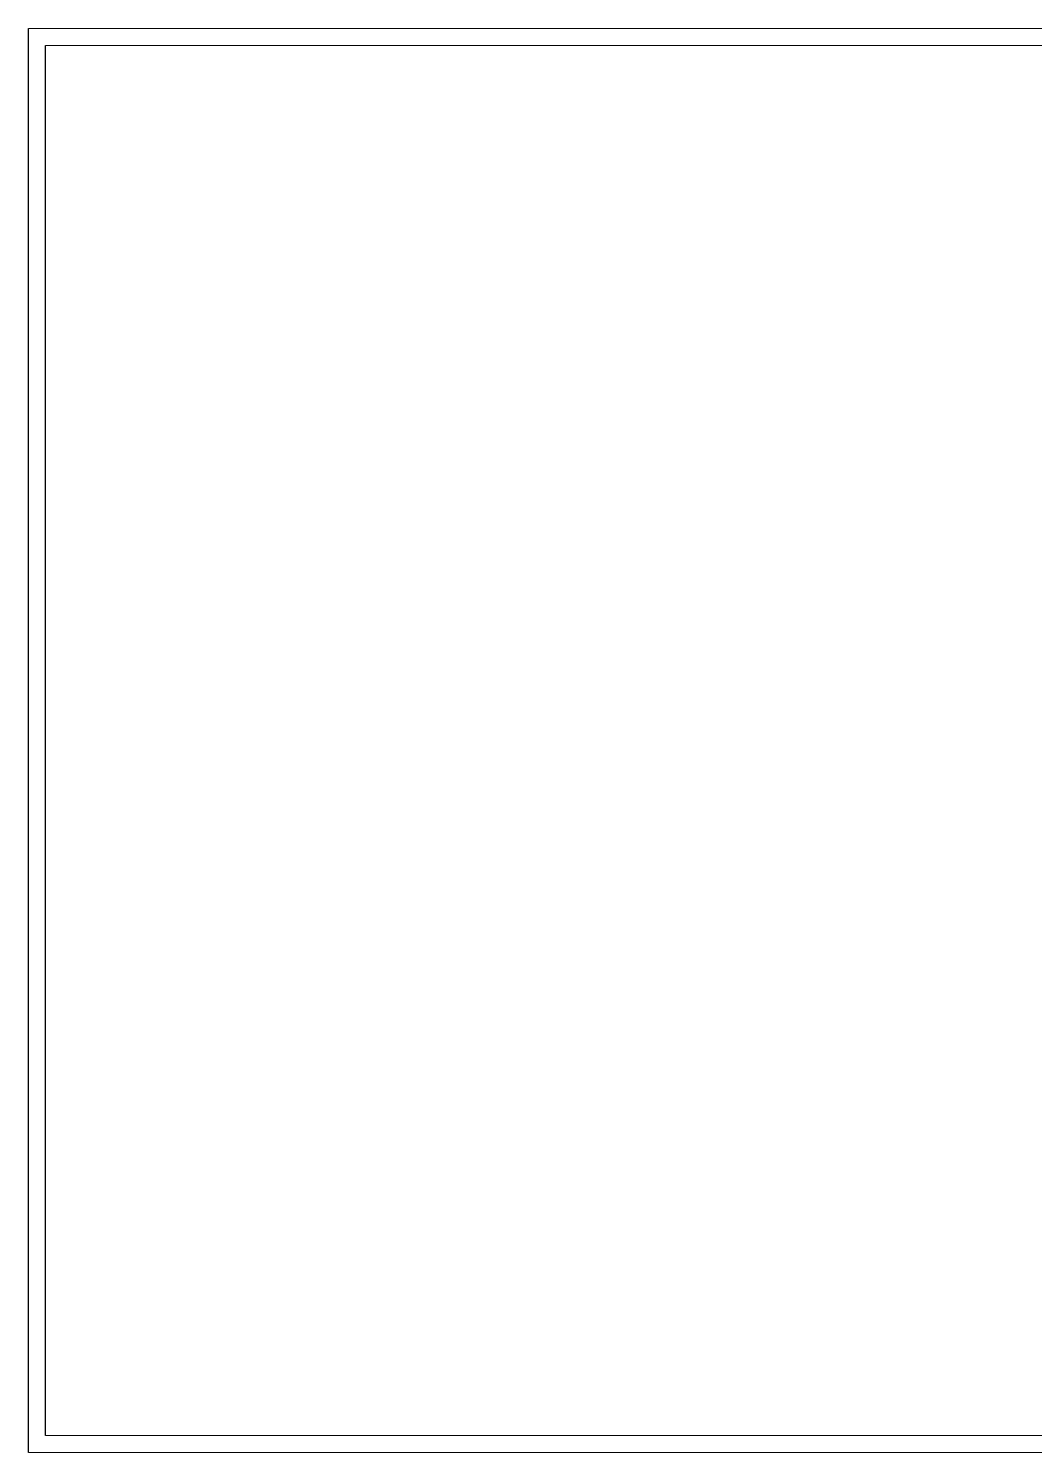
# Model space of a CAD drawing. Header units: millimetres. Extents: x 0 to 1189, y 0 to 3231.
# Drawn here: x 0 to 594, y 0 to 841 of the extents above; entities that cross this region are included whole.
import ezdxf

# ---------------------------------------------------------------- set-up
doc = ezdxf.new("R2010")
doc.units = ezdxf.units.MM
doc.layers.add('A-TITLEBLOCK', color=7, linetype='Continuous', lineweight=18)
doc.styles.add('SLDTEXTSTYLE0', font='simfang.ttf', dxfattribs={"bigfont": 'bigfont'})

# ---------------------------------------------------------------- blocks, each defined once
blk = doc.blocks.new('DT-A0-TITLE')
for p, q in [((0, 0), (0, 841)), ((10, 10), (10, 831))]:
    blk.add_line(p, q)
at = {"layer": 'A-TITLEBLOCK', "color": 7}
for p, q in [((0, 841), (1189, 841)), ((10, 831), (1179, 831)), ((10, 10), (1179, 10)), ((0, 0), (1189, 0))]:
    blk.add_line(p, q, dxfattribs=at)
at = {"style": 'SLDTEXTSTYLE0'}
for tag, p, height in [('#设计', (1046.96, 38.52), 3.5), ('#品名', (1118.32, 37.95), 3.5), ('#审核', (1046.99, 28.1), 3.5), ('#图号', (1121.67, 27.2), 3.5), ('#材料说明', (1037.15, 13.59), 3), ('#数量', (1115.33, 14.51), 3.5), ('#版本', (1147.92, 14.47), 3.5)]:
    blk.add_attdef(tag, p, '', height=height, dxfattribs=at)

msp = doc.modelspace()

# ---------------------------------------------------------------- block references
msp.add_blockref('DT-A0-TITLE', (0, 0))

doc.saveas('drawing.dxf')
